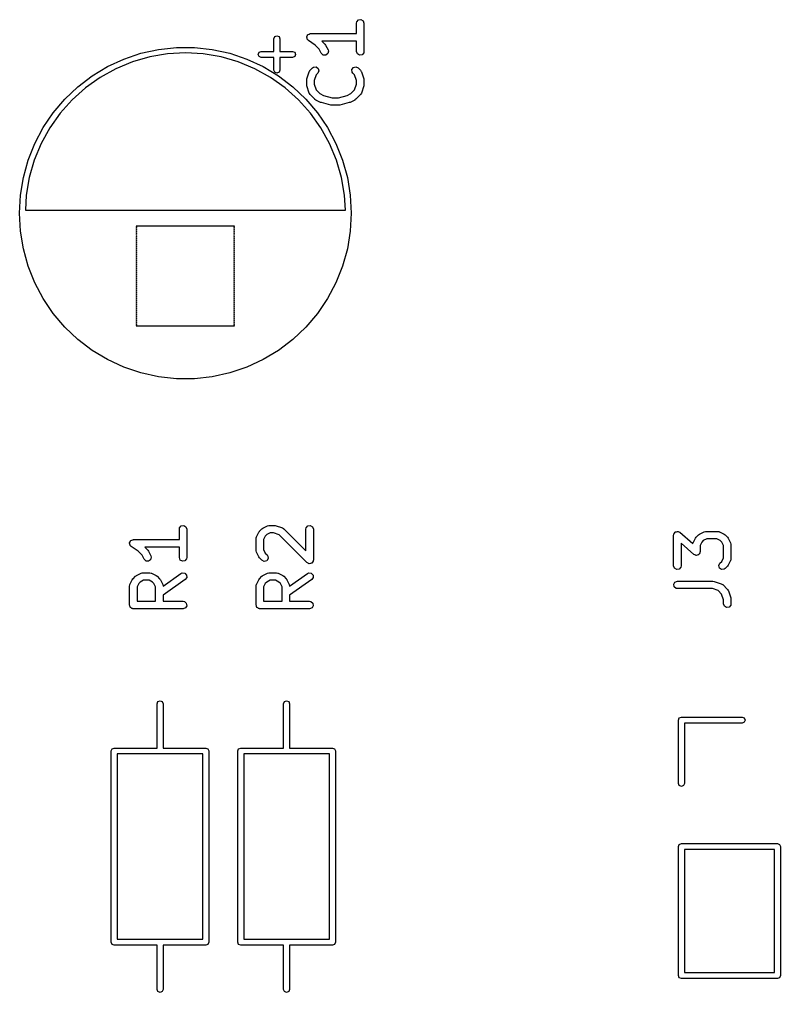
# Model space of a CAD drawing. Extents: x 1.21 to 2.79, y -2.79 to -1.21.
# Drawn here: x 2.189 to 2.79, y -2.115 to -1.346 of the extents above; entities that cross this region are included whole.
import ezdxf

# ---------------------------------------------------------------- set-up
doc = ezdxf.new("R2010")
doc.units = 0
doc.header["$MEASUREMENT"] = 0
doc.layers.add('BLACK', color=7, linetype='CONTINUOUS')

msp = doc.modelspace()

# ---------------------------------------------------------------- linework, layer by layer
at = {"layer": 'BLACK', "linetype": 'CONTINUOUS'}
for p, q in [((2.45526, -1.34907), (2.45544, -1.34806)), ((2.45526, -1.35736), (2.45526, -1.34907)), ((2.45544, -1.34806), (2.45674, -1.34651)), ((2.45674, -1.34651), (2.45873, -1.34616)), ((2.45873, -1.34616), (2.46048, -1.34717)), ((2.46048, -1.34717), (2.46117, -1.34907)), ((2.46117, -1.34907), (2.46117, -1.37156)), ((2.39004, -1.36141), (2.39073, -1.35974)), ((2.39004, -1.37145), (2.39004, -1.36141)), ((2.39073, -1.35974), (2.3924, -1.35905)), ((2.3924, -1.35905), (2.39407, -1.35974)), ((2.39407, -1.35974), (2.39476, -1.36141)), ((2.39476, -1.36141), (2.39476, -1.37145)), ((2.4159, -1.36012), (2.41596, -1.35997)), ((2.41614, -1.36095), (2.4159, -1.36012)), ((2.41594, -1.3598), (2.41636, -1.35906)), ((2.41596, -1.35997), (2.41594, -1.3598)), ((2.41629, -1.36179), (2.41614, -1.36095)), ((2.41636, -1.35906), (2.41671, -1.35828)), ((2.41671, -1.35828), (2.41686, -1.3582)), ((2.41686, -1.3582), (2.41695, -1.35805)), ((2.41695, -1.35805), (2.41775, -1.35776)), ((2.41775, -1.35776), (2.41852, -1.35738)), ((2.41852, -1.35738), (2.41868, -1.35742)), ((2.41868, -1.35742), (2.41884, -1.35736)), ((2.41884, -1.35736), (2.45526, -1.35736)), ((2.29879, -1.36984), (2.3129, -1.3683)), ((2.3129, -1.3683), (2.3271, -1.3683)), ((2.3271, -1.3683), (2.34121, -1.36984)), ((2.41642, -1.3619), (2.41629, -1.36179)), ((2.41646, -1.36206), (2.41642, -1.3619)), ((2.41721, -1.36277), (2.41646, -1.36206)), ((2.42259, -1.36636), (2.41721, -1.36277)), ((2.42579, -1.36956), (2.42259, -1.36636)), ((2.45526, -1.36327), (2.42785, -1.36327)), ((2.42785, -1.36327), (2.43031, -1.36573)), ((2.43031, -1.36573), (2.43081, -1.36645)), ((2.43081, -1.36645), (2.43086, -1.36649)), ((2.43086, -1.36649), (2.43273, -1.37024)), ((2.45526, -1.37156), (2.45526, -1.36327)), ((2.27147, -1.37742), (2.28493, -1.37289)), ((2.29183, -1.37581), (2.27819, -1.37974)), ((2.28493, -1.37289), (2.29879, -1.36984)), ((2.30583, -1.37343), (2.29183, -1.37581)), ((2.32, -1.37264), (2.30583, -1.37343)), ((2.33417, -1.37343), (2.32, -1.37264)), ((2.34817, -1.37581), (2.33417, -1.37343)), ((2.34121, -1.36984), (2.35507, -1.37289)), ((2.36181, -1.37974), (2.34817, -1.37581)), ((2.35507, -1.37289), (2.36853, -1.37742)), ((2.37764, -1.37381), (2.37833, -1.37214)), ((2.37833, -1.37548), (2.37764, -1.37381)), ((2.37833, -1.37214), (2.38, -1.37145)), ((2.38, -1.37617), (2.37833, -1.37548)), ((2.38, -1.37145), (2.39004, -1.37145)), ((2.39004, -1.37617), (2.38, -1.37617)), ((2.39004, -1.38621), (2.39004, -1.37617)), ((2.39476, -1.37145), (2.4048, -1.37145)), ((2.4048, -1.37617), (2.39476, -1.37617)), ((2.39476, -1.37617), (2.39476, -1.38621)), ((2.4048, -1.37145), (2.40647, -1.37214)), ((2.40647, -1.37548), (2.4048, -1.37617)), ((2.40647, -1.37214), (2.40717, -1.37381)), ((2.40717, -1.37381), (2.40647, -1.37548)), ((2.42745, -1.37288), (2.42579, -1.36956)), ((2.42892, -1.37427), (2.42745, -1.37288)), ((2.43093, -1.37439), (2.42892, -1.37427)), ((2.43256, -1.37319), (2.43093, -1.37439)), ((2.43303, -1.37123), (2.43256, -1.37319)), ((2.43273, -1.37024), (2.43303, -1.37123)), ((2.45595, -1.37346), (2.45526, -1.37156)), ((2.4577, -1.37447), (2.45595, -1.37346)), ((2.45969, -1.37412), (2.4577, -1.37447)), ((2.46099, -1.37257), (2.45969, -1.37412)), ((2.46117, -1.37156), (2.46099, -1.37257)), ((2.24643, -1.3907), (2.25859, -1.38338)), ((2.25859, -1.38338), (2.27147, -1.37742)), ((2.27819, -1.37974), (2.26508, -1.38517)), ((2.37492, -1.38517), (2.36181, -1.37974)), ((2.36853, -1.37742), (2.38141, -1.38338)), ((2.38141, -1.38338), (2.39357, -1.3907)), ((2.41863, -1.38635), (2.4205, -1.38447)), ((2.4205, -1.38447), (2.42134, -1.38389)), ((2.42134, -1.38389), (2.42336, -1.38371)), ((2.42336, -1.38371), (2.42501, -1.38487)), ((2.45161, -1.3858), (2.45277, -1.38414)), ((2.45277, -1.38414), (2.45472, -1.38362)), ((2.45472, -1.38362), (2.45655, -1.38447)), ((2.45655, -1.38447), (2.45843, -1.38635)), ((2.23513, -1.39929), (2.24643, -1.3907)), ((2.25266, -1.39204), (2.24108, -1.40025)), ((2.26508, -1.38517), (2.25266, -1.39204)), ((2.38734, -1.39204), (2.37492, -1.38517)), ((2.39892, -1.40025), (2.38734, -1.39204)), ((2.39073, -1.38788), (2.39004, -1.38621)), ((2.3924, -1.38857), (2.39073, -1.38788)), ((2.39407, -1.38788), (2.3924, -1.38857)), ((2.39357, -1.3907), (2.40487, -1.39929)), ((2.39476, -1.38621), (2.39407, -1.38788)), ((2.41604, -1.39313), (2.41792, -1.3875)), ((2.41792, -1.3875), (2.41841, -1.3866)), ((2.41841, -1.3866), (2.41856, -1.38651)), ((2.41856, -1.38651), (2.41863, -1.38635)), ((2.4233, -1.39003), (2.4218, -1.39454)), ((2.42468, -1.38865), (2.4233, -1.39003)), ((2.42553, -1.38682), (2.42468, -1.38865)), ((2.42501, -1.38487), (2.42553, -1.38682)), ((2.45179, -1.38781), (2.45161, -1.3858)), ((2.45238, -1.38865), (2.45179, -1.38781)), ((2.45376, -1.39003), (2.45238, -1.38865)), ((2.45526, -1.39454), (2.45376, -1.39003)), ((2.45843, -1.38635), (2.45901, -1.38719)), ((2.45901, -1.38719), (2.45903, -1.38736)), ((2.45903, -1.38736), (2.45914, -1.3875)), ((2.45914, -1.3875), (2.46101, -1.39313)), ((2.22482, -1.40905), (2.23513, -1.39929)), ((2.40487, -1.39929), (2.41518, -1.40905)), ((2.41589, -1.39406), (2.41604, -1.39319)), ((2.41589, -1.39781), (2.41589, -1.39406)), ((2.41591, -1.39787), (2.41589, -1.39781)), ((2.41604, -1.39874), (2.41591, -1.39787)), ((2.41604, -1.39319), (2.41604, -1.39313)), ((2.41792, -1.40437), (2.41604, -1.39874)), ((2.4218, -1.39454), (2.4218, -1.39733)), ((2.4218, -1.39733), (2.4233, -1.40184)), ((2.45376, -1.40184), (2.45526, -1.39733)), ((2.45526, -1.39733), (2.45526, -1.39454)), ((2.46101, -1.39874), (2.45914, -1.40437)), ((2.46101, -1.39313), (2.46114, -1.394)), ((2.46117, -1.39781), (2.46101, -1.39868)), ((2.46101, -1.39868), (2.46101, -1.39874)), ((2.46114, -1.394), (2.46117, -1.39406)), ((2.46117, -1.39406), (2.46117, -1.39781)), ((2.24108, -1.40025), (2.2305, -1.40971)), ((2.4095, -1.40971), (2.39892, -1.40025)), ((2.41803, -1.40451), (2.41792, -1.40437)), ((2.41804, -1.40468), (2.41803, -1.40451)), ((2.41863, -1.40552), (2.41804, -1.40468)), ((2.42238, -1.40927), (2.41863, -1.40552)), ((2.4233, -1.40184), (2.42622, -1.40476)), ((2.42622, -1.40476), (2.42925, -1.40627)), ((2.42925, -1.40627), (2.43608, -1.40798)), ((2.44098, -1.40798), (2.44781, -1.40627)), ((2.44781, -1.40627), (2.45084, -1.40476)), ((2.45084, -1.40476), (2.45376, -1.40184)), ((2.45843, -1.40552), (2.45468, -1.40927)), ((2.4585, -1.40536), (2.45843, -1.40552)), ((2.45865, -1.40527), (2.4585, -1.40536)), ((2.45914, -1.40437), (2.45865, -1.40527)), ((2.21563, -1.41987), (2.22482, -1.40905)), ((2.2305, -1.40971), (2.22104, -1.42029)), ((2.41896, -1.42029), (2.4095, -1.40971)), ((2.41518, -1.40905), (2.42437, -1.41987)), ((2.42244, -1.4093), (2.42238, -1.40927)), ((2.42315, -1.40983), (2.42244, -1.4093)), ((2.4269, -1.4117), (2.42315, -1.40983)), ((2.42704, -1.41172), (2.4269, -1.4117)), ((2.4275, -1.41192), (2.42704, -1.41172)), ((2.435, -1.4138), (2.4275, -1.41192)), ((2.43514, -1.41378), (2.435, -1.4138)), ((2.43572, -1.41389), (2.43514, -1.41378)), ((2.44134, -1.41389), (2.43572, -1.41389)), ((2.43608, -1.40798), (2.44098, -1.40798)), ((2.44147, -1.41384), (2.44134, -1.41389)), ((2.44206, -1.4138), (2.44147, -1.41384)), ((2.44956, -1.41192), (2.44206, -1.4138)), ((2.44967, -1.41185), (2.44956, -1.41192)), ((2.45016, -1.4117), (2.44967, -1.41185)), ((2.45391, -1.40983), (2.45016, -1.4117)), ((2.45395, -1.40978), (2.45391, -1.40983)), ((2.45468, -1.40927), (2.45395, -1.40978)), ((2.20766, -1.43162), (2.21563, -1.41987)), ((2.22104, -1.42029), (2.21282, -1.43187)), ((2.42718, -1.43187), (2.41896, -1.42029)), ((2.42437, -1.41987), (2.43234, -1.43162)), ((2.20101, -1.44416), (2.20766, -1.43162)), ((2.21282, -1.43187), (2.20596, -1.44429)), ((2.43404, -1.44429), (2.42718, -1.43187)), ((2.43234, -1.43162), (2.43899, -1.44416)), ((2.19576, -1.45735), (2.20101, -1.44416)), ((2.20596, -1.44429), (2.20053, -1.45741)), ((2.43947, -1.45741), (2.43404, -1.44429)), ((2.43899, -1.44416), (2.44424, -1.45735)), ((2.19196, -1.47103), (2.19576, -1.45735)), ((2.20053, -1.45741), (2.1966, -1.47105)), ((2.4434, -1.47105), (2.43947, -1.45741)), ((2.44424, -1.45735), (2.44804, -1.47103)), ((2.18967, -1.48504), (2.19196, -1.47103)), ((2.1966, -1.47105), (2.19422, -1.48504)), ((2.44578, -1.48504), (2.4434, -1.47105)), ((2.44804, -1.47103), (2.45033, -1.48504)), ((2.1889, -1.49921), (2.18967, -1.48504)), ((2.19422, -1.48504), (2.19356, -1.49685)), ((2.44644, -1.49685), (2.44578, -1.48504)), ((2.45033, -1.48504), (2.4511, -1.49921)), ((2.18967, -1.51339), (2.1889, -1.49921)), ((2.19356, -1.49685), (2.44644, -1.49685)), ((2.4511, -1.49921), (2.45033, -1.51339)), ((2.19196, -1.5274), (2.18967, -1.51339)), ((2.28109, -1.50945), (2.28142, -1.51024)), ((2.35891, -1.50945), (2.28109, -1.50945)), ((2.28142, -1.51024), (2.28109, -1.51102)), ((2.28109, -1.51102), (2.28142, -1.51181)), ((2.28142, -1.51181), (2.28109, -1.5126)), ((2.28109, -1.5126), (2.28142, -1.51339)), ((2.28142, -1.51339), (2.28109, -1.51417)), ((2.28109, -1.51417), (2.28142, -1.51496)), ((2.28142, -1.51496), (2.28109, -1.51575)), ((2.35858, -1.51024), (2.35891, -1.50945)), ((2.35891, -1.51102), (2.35858, -1.51024)), ((2.35858, -1.51181), (2.35891, -1.51102)), ((2.35891, -1.5126), (2.35858, -1.51181)), ((2.35858, -1.51339), (2.35891, -1.5126)), ((2.35891, -1.51417), (2.35858, -1.51339)), ((2.35858, -1.51496), (2.35891, -1.51417)), ((2.35891, -1.51575), (2.35858, -1.51496)), ((2.45033, -1.51339), (2.44804, -1.5274)), ((2.28109, -1.51575), (2.28142, -1.51654)), ((2.28142, -1.51654), (2.28109, -1.51732)), ((2.28109, -1.51732), (2.28142, -1.51811)), ((2.28142, -1.51811), (2.28109, -1.5189)), ((2.28109, -1.5189), (2.28142, -1.51969)), ((2.28142, -1.51969), (2.28109, -1.52047)), ((2.28109, -1.52047), (2.28142, -1.52126)), ((2.28142, -1.52126), (2.28109, -1.52205)), ((2.28109, -1.52205), (2.28142, -1.52283)), ((2.28142, -1.52283), (2.28109, -1.52362)), ((2.35858, -1.51654), (2.35891, -1.51575)), ((2.35891, -1.51732), (2.35858, -1.51654)), ((2.35858, -1.51811), (2.35891, -1.51732)), ((2.35891, -1.5189), (2.35858, -1.51811)), ((2.35858, -1.51969), (2.35891, -1.5189)), ((2.35891, -1.52047), (2.35858, -1.51969)), ((2.35858, -1.52126), (2.35891, -1.52047)), ((2.35891, -1.52205), (2.35858, -1.52126)), ((2.35858, -1.52283), (2.35891, -1.52205)), ((2.35891, -1.52362), (2.35858, -1.52283)), ((2.19576, -1.54107), (2.19196, -1.5274)), ((2.28142, -1.52598), (2.28108, -1.52679)), ((2.28108, -1.52679), (2.28142, -1.5276)), ((2.28109, -1.52362), (2.28142, -1.52441)), ((2.28142, -1.52441), (2.28109, -1.5252)), ((2.28109, -1.5252), (2.28142, -1.52598)), ((2.28142, -1.5276), (2.28109, -1.52839)), ((2.28109, -1.52839), (2.28142, -1.52917)), ((2.28142, -1.52917), (2.28109, -1.52996)), ((2.28109, -1.52996), (2.28142, -1.53075)), ((2.35858, -1.52441), (2.35891, -1.52362)), ((2.35891, -1.5252), (2.35858, -1.52441)), ((2.35858, -1.52598), (2.35891, -1.5252)), ((2.35892, -1.52679), (2.35858, -1.52598)), ((2.35858, -1.5276), (2.35892, -1.52679)), ((2.35891, -1.52839), (2.35858, -1.5276)), ((2.35858, -1.52917), (2.35891, -1.52839)), ((2.35891, -1.52996), (2.35858, -1.52917)), ((2.35858, -1.53075), (2.35891, -1.52996)), ((2.44804, -1.5274), (2.44424, -1.54107)), ((2.28142, -1.53075), (2.28109, -1.53154)), ((2.28109, -1.53154), (2.28142, -1.53232)), ((2.28142, -1.53232), (2.28109, -1.53311)), ((2.28109, -1.53311), (2.28142, -1.5339)), ((2.28142, -1.5339), (2.28109, -1.53469)), ((2.28109, -1.53469), (2.28142, -1.53547)), ((2.28142, -1.53547), (2.28109, -1.53626)), ((2.28109, -1.53626), (2.28142, -1.53705)), ((2.28142, -1.53705), (2.28109, -1.53783)), ((2.28109, -1.53783), (2.28142, -1.53862)), ((2.35891, -1.53154), (2.35858, -1.53075)), ((2.35858, -1.53232), (2.35891, -1.53154)), ((2.35891, -1.53311), (2.35858, -1.53232)), ((2.35858, -1.5339), (2.35891, -1.53311)), ((2.35891, -1.53469), (2.35858, -1.5339)), ((2.35858, -1.53547), (2.35891, -1.53469)), ((2.35891, -1.53626), (2.35858, -1.53547)), ((2.35858, -1.53705), (2.35891, -1.53626)), ((2.35891, -1.53783), (2.35858, -1.53705)), ((2.35858, -1.53862), (2.35891, -1.53783)), ((2.20101, -1.55426), (2.19576, -1.54107)), ((2.28142, -1.53862), (2.28109, -1.53941)), ((2.28109, -1.53941), (2.28142, -1.5402)), ((2.28142, -1.5402), (2.28109, -1.54098)), ((2.28109, -1.54098), (2.28142, -1.54177)), ((2.28142, -1.54177), (2.28109, -1.54256)), ((2.28109, -1.54256), (2.28142, -1.54335)), ((2.28142, -1.54335), (2.28109, -1.54413)), ((2.28109, -1.54413), (2.28142, -1.54492)), ((2.28142, -1.54492), (2.28109, -1.54571)), ((2.28109, -1.54571), (2.28142, -1.5465)), ((2.35891, -1.53941), (2.35858, -1.53862)), ((2.35858, -1.5402), (2.35891, -1.53941)), ((2.35891, -1.54098), (2.35858, -1.5402)), ((2.35858, -1.54177), (2.35891, -1.54098)), ((2.35891, -1.54256), (2.35858, -1.54177)), ((2.35858, -1.54335), (2.35891, -1.54256)), ((2.35891, -1.54413), (2.35858, -1.54335)), ((2.35858, -1.54492), (2.35891, -1.54413)), ((2.35891, -1.54571), (2.35858, -1.54492)), ((2.35858, -1.5465), (2.35891, -1.54571)), ((2.44424, -1.54107), (2.43899, -1.55426)), ((2.28142, -1.5465), (2.28109, -1.54728)), ((2.28109, -1.54728), (2.28142, -1.54807)), ((2.28142, -1.54807), (2.28109, -1.54886)), ((2.28109, -1.54886), (2.28142, -1.54965)), ((2.28142, -1.54965), (2.28109, -1.55043)), ((2.28109, -1.55043), (2.28142, -1.55122)), ((2.28142, -1.55122), (2.28109, -1.55201)), ((2.28109, -1.55201), (2.28142, -1.5528)), ((2.28142, -1.5528), (2.28109, -1.55358)), ((2.28109, -1.55358), (2.28142, -1.55437)), ((2.35891, -1.54728), (2.35858, -1.5465)), ((2.35858, -1.54807), (2.35891, -1.54728)), ((2.35891, -1.54886), (2.35858, -1.54807)), ((2.35858, -1.54965), (2.35891, -1.54886)), ((2.35891, -1.55043), (2.35858, -1.54965)), ((2.35858, -1.55122), (2.35891, -1.55043)), ((2.35891, -1.55201), (2.35858, -1.55122)), ((2.35858, -1.5528), (2.35891, -1.55201)), ((2.35891, -1.55358), (2.35858, -1.5528)), ((2.35858, -1.55437), (2.35891, -1.55358)), ((2.20766, -1.5668), (2.20101, -1.55426)), ((2.28142, -1.55437), (2.28109, -1.55516)), ((2.28109, -1.55516), (2.28142, -1.55594)), ((2.28142, -1.55594), (2.28109, -1.55673)), ((2.28109, -1.55673), (2.28142, -1.55752)), ((2.28142, -1.55752), (2.28109, -1.55831)), ((2.28109, -1.55831), (2.28142, -1.55909)), ((2.28142, -1.55909), (2.28109, -1.55988)), ((2.28109, -1.55988), (2.28142, -1.56067)), ((2.28142, -1.56067), (2.28109, -1.56146)), ((2.35891, -1.55516), (2.35858, -1.55437)), ((2.35858, -1.55594), (2.35891, -1.55516)), ((2.35891, -1.55673), (2.35858, -1.55594)), ((2.35858, -1.55752), (2.35891, -1.55673)), ((2.35891, -1.55831), (2.35858, -1.55752)), ((2.35858, -1.55909), (2.35891, -1.55831)), ((2.35891, -1.55988), (2.35858, -1.55909)), ((2.35858, -1.56067), (2.35891, -1.55988)), ((2.35891, -1.56146), (2.35858, -1.56067)), ((2.43899, -1.55426), (2.43234, -1.5668)), ((2.21563, -1.57855), (2.20766, -1.5668)), ((2.28109, -1.56146), (2.28142, -1.56224)), ((2.28142, -1.56224), (2.28109, -1.56303)), ((2.28109, -1.56303), (2.28142, -1.56382)), ((2.28142, -1.56382), (2.28109, -1.56461)), ((2.28109, -1.56461), (2.28142, -1.56539)), ((2.28142, -1.56539), (2.28109, -1.56618)), ((2.28109, -1.56618), (2.28142, -1.56697)), ((2.28142, -1.56697), (2.28109, -1.56776)), ((2.28109, -1.56776), (2.28142, -1.56854)), ((2.28142, -1.56854), (2.28109, -1.56933)), ((2.35858, -1.56224), (2.35891, -1.56146)), ((2.35891, -1.56303), (2.35858, -1.56224)), ((2.35858, -1.56382), (2.35891, -1.56303)), ((2.35891, -1.56461), (2.35858, -1.56382)), ((2.35858, -1.56539), (2.35891, -1.56461)), ((2.35891, -1.56618), (2.35858, -1.56539)), ((2.35858, -1.56697), (2.35891, -1.56618)), ((2.35891, -1.56776), (2.35858, -1.56697)), ((2.35858, -1.56854), (2.35891, -1.56776)), ((2.35891, -1.56933), (2.35858, -1.56854)), ((2.43234, -1.5668), (2.42437, -1.57855)), ((2.28109, -1.56933), (2.28142, -1.57012)), ((2.28142, -1.57012), (2.28109, -1.57091)), ((2.28109, -1.57091), (2.28142, -1.57169)), ((2.28142, -1.57169), (2.28109, -1.57248)), ((2.28109, -1.57248), (2.28142, -1.57327)), ((2.28142, -1.57327), (2.28109, -1.57406)), ((2.28109, -1.57406), (2.28142, -1.57484)), ((2.28142, -1.57484), (2.28109, -1.57563)), ((2.28109, -1.57563), (2.28142, -1.57642)), ((2.28142, -1.57642), (2.28109, -1.5772)), ((2.35858, -1.57012), (2.35891, -1.56933)), ((2.35891, -1.57091), (2.35858, -1.57012)), ((2.35858, -1.57169), (2.35891, -1.57091)), ((2.35891, -1.57248), (2.35858, -1.57169)), ((2.35858, -1.57327), (2.35891, -1.57248)), ((2.35891, -1.57406), (2.35858, -1.57327)), ((2.35858, -1.57484), (2.35891, -1.57406)), ((2.35891, -1.57563), (2.35858, -1.57484)), ((2.35858, -1.57642), (2.35891, -1.57563)), ((2.35891, -1.5772), (2.35858, -1.57642)), ((2.22482, -1.58937), (2.21563, -1.57855)), ((2.28109, -1.5772), (2.28142, -1.57799)), ((2.28142, -1.57799), (2.28109, -1.57878)), ((2.28109, -1.57878), (2.28142, -1.57957)), ((2.28142, -1.57957), (2.28109, -1.58035)), ((2.28109, -1.58035), (2.28142, -1.58114)), ((2.28142, -1.58114), (2.28109, -1.58193)), ((2.28109, -1.58193), (2.28142, -1.58272)), ((2.28142, -1.58272), (2.28109, -1.5835)), ((2.28109, -1.5835), (2.28142, -1.58429)), ((2.28142, -1.58429), (2.28109, -1.58508)), ((2.35858, -1.57799), (2.35891, -1.5772)), ((2.35891, -1.57878), (2.35858, -1.57799)), ((2.35858, -1.57957), (2.35891, -1.57878)), ((2.35891, -1.58035), (2.35858, -1.57957)), ((2.35858, -1.58114), (2.35891, -1.58035)), ((2.35891, -1.58193), (2.35858, -1.58114)), ((2.35858, -1.58272), (2.35891, -1.58193)), ((2.35891, -1.5835), (2.35858, -1.58272)), ((2.35858, -1.58429), (2.35891, -1.5835)), ((2.35891, -1.58508), (2.35858, -1.58429)), ((2.42437, -1.57855), (2.41518, -1.58937)), ((2.23513, -1.59913), (2.22482, -1.58937)), ((2.28109, -1.58508), (2.28142, -1.58587)), ((2.28142, -1.58587), (2.28109, -1.58665)), ((2.28109, -1.58665), (2.28142, -1.58744)), ((2.28142, -1.58744), (2.28109, -1.58823)), ((2.28109, -1.58823), (2.35891, -1.58823)), ((2.35858, -1.58587), (2.35891, -1.58508)), ((2.35891, -1.58665), (2.35858, -1.58587)), ((2.35858, -1.58744), (2.35891, -1.58665)), ((2.35891, -1.58823), (2.35858, -1.58744)), ((2.41518, -1.58937), (2.40487, -1.59913)), ((2.24643, -1.60772), (2.23513, -1.59913)), ((2.40487, -1.59913), (2.39357, -1.60772)), ((2.25859, -1.61504), (2.24643, -1.60772)), ((2.27147, -1.621), (2.25859, -1.61504)), ((2.38141, -1.61504), (2.36853, -1.621)), ((2.39357, -1.60772), (2.38141, -1.61504)), ((2.28493, -1.62554), (2.27147, -1.621)), ((2.36853, -1.621), (2.35507, -1.62554)), ((2.29879, -1.62859), (2.28493, -1.62554)), ((2.3129, -1.63012), (2.29879, -1.62859)), ((2.3271, -1.63012), (2.3129, -1.63012)), ((2.34121, -1.62859), (2.3271, -1.63012)), ((2.35507, -1.62554), (2.34121, -1.62859)), ((2.31526, -1.74907), (2.31544, -1.74806)), ((2.31526, -1.75736), (2.31526, -1.74907)), ((2.31544, -1.74806), (2.31674, -1.74651)), ((2.31674, -1.74651), (2.31873, -1.74616)), ((2.31873, -1.74616), (2.32048, -1.74717)), ((2.32048, -1.74717), (2.32117, -1.74907)), ((2.32117, -1.74907), (2.32117, -1.77156)), ((2.3762, -1.75524), (2.37808, -1.7515)), ((2.37808, -1.7515), (2.3786, -1.75079)), ((2.3786, -1.75079), (2.37863, -1.75073)), ((2.37863, -1.75073), (2.3805, -1.74885)), ((2.3805, -1.74885), (2.38123, -1.74835)), ((2.38123, -1.74835), (2.38127, -1.7483)), ((2.38127, -1.7483), (2.38502, -1.74643)), ((2.38434, -1.75337), (2.38314, -1.75456)), ((2.38704, -1.75202), (2.38434, -1.75337)), ((2.38502, -1.74643), (2.386, -1.74613)), ((2.386, -1.74613), (2.38618, -1.74617)), ((2.38618, -1.74617), (2.38634, -1.74611)), ((2.38634, -1.74611), (2.39009, -1.74611)), ((2.38961, -1.75202), (2.38704, -1.75202)), ((2.39412, -1.75352), (2.38961, -1.75202)), ((2.39009, -1.74611), (2.39096, -1.74627)), ((2.39096, -1.74627), (2.39103, -1.74627)), ((2.39103, -1.74627), (2.39665, -1.74814)), ((2.41613, -1.77553), (2.39412, -1.75352)), ((2.39665, -1.74814), (2.39755, -1.74863)), ((2.39755, -1.74863), (2.39764, -1.74878)), ((2.39764, -1.74878), (2.3978, -1.74885)), ((2.3978, -1.74885), (2.41526, -1.76631)), ((2.41526, -1.74907), (2.41544, -1.74806)), ((2.41526, -1.76631), (2.41526, -1.74907)), ((2.41544, -1.74806), (2.41674, -1.74651)), ((2.41674, -1.74651), (2.41873, -1.74616)), ((2.41873, -1.74616), (2.42048, -1.74717)), ((2.42048, -1.74717), (2.42117, -1.74907)), ((2.42117, -1.74907), (2.42117, -1.77344)), ((2.70589, -1.75375), (2.70596, -1.75332)), ((2.70589, -1.77813), (2.70589, -1.75375)), ((2.70594, -1.75318), (2.70601, -1.75308)), ((2.70596, -1.75332), (2.70594, -1.75318)), ((2.70601, -1.75308), (2.70607, -1.75274)), ((2.70607, -1.75274), (2.70658, -1.75213)), ((2.70658, -1.75213), (2.70699, -1.75145)), ((2.70699, -1.75145), (2.70721, -1.75138)), ((2.70721, -1.75138), (2.70736, -1.7512)), ((2.70736, -1.7512), (2.70815, -1.75106)), ((2.70815, -1.75106), (2.7089, -1.7508)), ((2.7089, -1.7508), (2.70912, -1.75089)), ((2.70912, -1.75089), (2.70935, -1.75085)), ((2.70935, -1.75085), (2.71004, -1.75124)), ((2.71004, -1.75124), (2.71078, -1.75153)), ((2.71078, -1.75153), (2.72102, -1.76049)), ((2.72363, -1.75541), (2.7255, -1.75354)), ((2.7255, -1.75354), (2.72622, -1.75303)), ((2.72622, -1.75303), (2.72627, -1.75299)), ((2.72627, -1.75299), (2.73002, -1.75111)), ((2.73002, -1.75111), (2.731, -1.75082)), ((2.731, -1.75082), (2.73117, -1.75086)), ((2.73117, -1.75086), (2.73134, -1.7508)), ((2.73134, -1.7508), (2.74071, -1.7508)), ((2.74071, -1.7508), (2.74172, -1.75098)), ((2.74172, -1.75098), (2.74186, -1.75109)), ((2.74186, -1.75109), (2.74203, -1.75111)), ((2.74203, -1.75111), (2.74578, -1.75299)), ((2.74578, -1.75299), (2.74649, -1.75351)), ((2.74649, -1.75351), (2.74655, -1.75354)), ((2.74655, -1.75354), (2.74842, -1.75541)), ((2.2759, -1.76012), (2.27596, -1.75997)), ((2.27614, -1.76095), (2.2759, -1.76012)), ((2.27594, -1.7598), (2.27636, -1.75906)), ((2.27596, -1.75997), (2.27594, -1.7598)), ((2.27629, -1.76179), (2.27614, -1.76095)), ((2.27636, -1.75906), (2.27671, -1.75828)), ((2.27671, -1.75828), (2.27686, -1.7582)), ((2.27686, -1.7582), (2.27695, -1.75805)), ((2.27695, -1.75805), (2.27775, -1.75776)), ((2.27775, -1.75776), (2.27852, -1.75738)), ((2.27852, -1.75738), (2.27868, -1.75742)), ((2.27868, -1.75742), (2.27884, -1.75736)), ((2.27884, -1.75736), (2.31526, -1.75736)), ((2.37589, -1.75657), (2.37607, -1.75556)), ((2.37589, -1.76594), (2.37589, -1.75657)), ((2.37607, -1.75556), (2.37618, -1.75542)), ((2.37618, -1.75542), (2.3762, -1.75524)), ((2.38314, -1.75456), (2.3818, -1.75726)), ((2.3818, -1.75726), (2.3818, -1.76524)), ((2.72189, -1.7691), (2.71179, -1.76026)), ((2.71179, -1.76026), (2.71179, -1.77813)), ((2.72102, -1.76049), (2.72106, -1.76024)), ((2.72106, -1.76024), (2.72118, -1.76011)), ((2.72118, -1.76011), (2.7212, -1.75993)), ((2.7212, -1.75993), (2.72307, -1.75618)), ((2.72307, -1.75618), (2.7236, -1.75547)), ((2.7236, -1.75547), (2.72363, -1.75541)), ((2.72814, -1.75925), (2.72679, -1.76195)), ((2.72934, -1.75805), (2.72814, -1.75925)), ((2.73203, -1.75671), (2.72934, -1.75805)), ((2.74001, -1.75671), (2.73203, -1.75671)), ((2.74271, -1.75805), (2.74001, -1.75671)), ((2.74391, -1.75925), (2.74271, -1.75805)), ((2.74526, -1.76195), (2.74391, -1.75925)), ((2.74842, -1.75541), (2.74893, -1.75614)), ((2.74893, -1.75614), (2.74898, -1.75618)), ((2.74898, -1.75618), (2.75085, -1.75993)), ((2.75085, -1.75993), (2.75114, -1.76091)), ((2.75114, -1.76091), (2.7511, -1.76109)), ((2.7511, -1.76109), (2.75116, -1.76125)), ((2.75116, -1.76125), (2.75116, -1.7725)), ((2.27642, -1.7619), (2.27629, -1.76179)), ((2.27646, -1.76206), (2.27642, -1.7619)), ((2.27721, -1.76277), (2.27646, -1.76206)), ((2.28259, -1.76636), (2.27721, -1.76277)), ((2.28579, -1.76956), (2.28259, -1.76636)), ((2.31526, -1.76327), (2.28785, -1.76327)), ((2.28785, -1.76327), (2.29031, -1.76573)), ((2.29031, -1.76573), (2.29081, -1.76645)), ((2.29081, -1.76645), (2.29086, -1.76649)), ((2.29086, -1.76649), (2.29273, -1.77024)), ((2.31526, -1.77156), (2.31526, -1.76327)), ((2.37595, -1.76611), (2.37589, -1.76594)), ((2.37591, -1.76628), (2.37595, -1.76611)), ((2.3762, -1.76726), (2.37591, -1.76628)), ((2.37808, -1.77101), (2.3762, -1.76726)), ((2.3818, -1.76524), (2.38314, -1.76794)), ((2.38314, -1.76794), (2.38468, -1.76948)), ((2.72264, -1.76939), (2.72189, -1.7691)), ((2.7261, -1.7685), (2.72569, -1.76918)), ((2.72661, -1.76789), (2.7261, -1.7685)), ((2.72667, -1.76755), (2.72661, -1.76789)), ((2.72673, -1.76745), (2.72667, -1.76755)), ((2.72679, -1.76688), (2.72671, -1.76731)), ((2.72671, -1.76731), (2.72673, -1.76745)), ((2.72679, -1.76195), (2.72679, -1.76688)), ((2.74526, -1.7718), (2.74526, -1.76195)), ((2.28745, -1.77288), (2.28579, -1.76956)), ((2.28892, -1.77427), (2.28745, -1.77288)), ((2.29093, -1.77439), (2.28892, -1.77427)), ((2.29256, -1.77319), (2.29093, -1.77439)), ((2.29303, -1.77123), (2.29256, -1.77319)), ((2.29273, -1.77024), (2.29303, -1.77123)), ((2.31595, -1.77346), (2.31526, -1.77156)), ((2.3177, -1.77447), (2.31595, -1.77346)), ((2.31969, -1.77412), (2.3177, -1.77447)), ((2.32099, -1.77257), (2.31969, -1.77412)), ((2.32117, -1.77156), (2.32099, -1.77257)), ((2.37812, -1.77105), (2.37808, -1.77101)), ((2.37863, -1.77178), (2.37812, -1.77105)), ((2.3805, -1.77365), (2.37863, -1.77178)), ((2.38234, -1.7745), (2.3805, -1.77365)), ((2.38429, -1.77398), (2.38234, -1.7745)), ((2.38544, -1.77233), (2.38429, -1.77398)), ((2.38468, -1.76948), (2.38527, -1.77032)), ((2.38527, -1.77032), (2.38544, -1.77233)), ((2.41693, -1.7759), (2.41613, -1.77553)), ((2.4177, -1.77635), (2.41693, -1.7759)), ((2.41783, -1.77632), (2.4177, -1.77635)), ((2.41796, -1.77638), (2.41783, -1.77632)), ((2.41881, -1.77615), (2.41796, -1.77638)), ((2.41969, -1.776), (2.41881, -1.77615)), ((2.41978, -1.77589), (2.41969, -1.776)), ((2.41991, -1.77586), (2.41978, -1.77589)), ((2.42042, -1.77513), (2.41991, -1.77586)), ((2.42099, -1.77445), (2.42042, -1.77513)), ((2.42102, -1.77427), (2.42099, -1.77445)), ((2.42107, -1.7742), (2.42102, -1.77427)), ((2.42117, -1.77344), (2.42105, -1.77407)), ((2.42105, -1.77407), (2.42107, -1.7742)), ((2.72333, -1.76978), (2.72264, -1.76939)), ((2.72356, -1.76974), (2.72333, -1.76978)), ((2.72378, -1.76983), (2.72356, -1.76974)), ((2.72453, -1.76957), (2.72378, -1.76983)), ((2.72531, -1.76943), (2.72453, -1.76957)), ((2.72547, -1.76925), (2.72531, -1.76943)), ((2.72569, -1.76918), (2.72547, -1.76925)), ((2.74152, -1.77787), (2.74237, -1.77604)), ((2.74237, -1.77604), (2.74391, -1.7745)), ((2.74391, -1.7745), (2.74526, -1.7718)), ((2.75085, -1.77382), (2.74898, -1.77757)), ((2.75087, -1.77365), (2.75085, -1.77382)), ((2.75098, -1.77351), (2.75087, -1.77365)), ((2.75116, -1.7725), (2.75098, -1.77351)), ((2.28127, -1.7858), (2.28502, -1.78392)), ((2.28502, -1.78392), (2.286, -1.78363)), ((2.286, -1.78363), (2.28618, -1.78367)), ((2.28618, -1.78367), (2.28634, -1.78361)), ((2.28634, -1.78361), (2.29197, -1.78361)), ((2.29197, -1.78361), (2.29298, -1.78379)), ((2.29298, -1.78379), (2.29311, -1.7839)), ((2.29311, -1.7839), (2.29329, -1.78392)), ((2.29329, -1.78392), (2.29704, -1.7858)), ((2.3024, -1.79402), (2.31652, -1.78414)), ((2.31652, -1.78414), (2.31745, -1.78371)), ((2.31745, -1.78371), (2.31946, -1.78389)), ((2.31946, -1.78389), (2.32089, -1.78531)), ((2.38127, -1.7858), (2.38502, -1.78392)), ((2.38502, -1.78392), (2.386, -1.78363)), ((2.386, -1.78363), (2.38618, -1.78367)), ((2.38618, -1.78367), (2.38634, -1.78361)), ((2.38634, -1.78361), (2.39197, -1.78361)), ((2.39197, -1.78361), (2.39298, -1.78379)), ((2.39298, -1.78379), (2.39311, -1.7839)), ((2.39311, -1.7839), (2.39329, -1.78392)), ((2.39329, -1.78392), (2.39704, -1.7858)), ((2.4024, -1.79402), (2.41652, -1.78414)), ((2.41652, -1.78414), (2.41745, -1.78371)), ((2.41745, -1.78371), (2.41946, -1.78389)), ((2.41946, -1.78389), (2.42089, -1.78531)), ((2.70658, -1.78002), (2.70589, -1.77813)), ((2.70833, -1.78103), (2.70658, -1.78002)), ((2.71032, -1.78068), (2.70833, -1.78103)), ((2.71161, -1.77914), (2.71032, -1.78068)), ((2.71179, -1.77813), (2.71161, -1.77914)), ((2.74204, -1.77982), (2.74152, -1.77787)), ((2.7437, -1.78098), (2.74204, -1.77982)), ((2.74571, -1.7808), (2.7437, -1.78098)), ((2.74655, -1.78021), (2.74571, -1.7808)), ((2.74842, -1.77834), (2.74655, -1.78021)), ((2.74845, -1.77828), (2.74842, -1.77834)), ((2.74898, -1.77757), (2.74845, -1.77828)), ((2.2762, -1.79274), (2.27808, -1.78899)), ((2.27808, -1.78899), (2.2786, -1.78828)), ((2.2786, -1.78828), (2.27863, -1.78822)), ((2.27863, -1.78822), (2.2805, -1.78635)), ((2.2805, -1.78635), (2.28123, -1.78584)), ((2.28123, -1.78584), (2.28127, -1.7858)), ((2.28314, -1.79206), (2.2818, -1.79476)), ((2.28434, -1.79086), (2.28314, -1.79206)), ((2.28704, -1.78951), (2.28434, -1.79086)), ((2.29127, -1.78951), (2.28704, -1.78951)), ((2.29397, -1.79086), (2.29127, -1.78951)), ((2.29516, -1.79206), (2.29397, -1.79086)), ((2.29651, -1.79476), (2.29516, -1.79206)), ((2.29704, -1.7858), (2.29775, -1.78632)), ((2.29775, -1.78632), (2.2978, -1.78635)), ((2.2978, -1.78635), (2.29968, -1.78822)), ((2.29968, -1.78822), (2.30019, -1.78895)), ((2.30019, -1.78895), (2.30023, -1.78899)), ((2.30023, -1.78899), (2.30211, -1.79274)), ((2.31991, -1.78898), (2.30242, -1.80122)), ((2.32107, -1.78733), (2.31991, -1.78898)), ((2.32089, -1.78531), (2.32107, -1.78733)), ((2.3762, -1.79274), (2.37808, -1.78899)), ((2.37808, -1.78899), (2.3786, -1.78828)), ((2.3786, -1.78828), (2.37863, -1.78822)), ((2.37863, -1.78822), (2.3805, -1.78635)), ((2.3805, -1.78635), (2.38123, -1.78584)), ((2.38123, -1.78584), (2.38127, -1.7858)), ((2.38314, -1.79206), (2.3818, -1.79476)), ((2.38434, -1.79086), (2.38314, -1.79206)), ((2.38704, -1.78951), (2.38434, -1.79086)), ((2.39127, -1.78951), (2.38704, -1.78951)), ((2.39397, -1.79086), (2.39127, -1.78951)), ((2.39516, -1.79206), (2.39397, -1.79086)), ((2.39651, -1.79476), (2.39516, -1.79206)), ((2.39704, -1.7858), (2.39775, -1.78632)), ((2.39775, -1.78632), (2.3978, -1.78635)), ((2.3978, -1.78635), (2.39968, -1.78822)), ((2.39968, -1.78822), (2.40019, -1.78895)), ((2.40019, -1.78895), (2.40023, -1.78899)), ((2.40023, -1.78899), (2.40211, -1.79274)), ((2.41991, -1.78898), (2.40242, -1.80122)), ((2.42107, -1.78733), (2.41991, -1.78898)), ((2.42089, -1.78531), (2.42107, -1.78733)), ((2.70593, -1.79261), (2.70694, -1.79086)), ((2.70694, -1.79086), (2.70884, -1.79017)), ((2.70884, -1.79017), (2.73696, -1.79017)), ((2.73696, -1.79017), (2.73783, -1.79032)), ((2.73783, -1.79032), (2.7379, -1.79032)), ((2.7379, -1.79032), (2.74352, -1.7922)), ((2.74352, -1.7922), (2.74442, -1.79269)), ((2.27589, -1.79406), (2.27607, -1.79305)), ((2.27589, -1.80906), (2.27589, -1.79406)), ((2.27607, -1.79305), (2.27618, -1.79292)), ((2.27618, -1.79292), (2.2762, -1.79274)), ((2.2818, -1.79476), (2.2818, -1.80611)), ((2.29651, -1.80611), (2.29651, -1.79476)), ((2.30211, -1.79274), (2.3024, -1.79372)), ((2.3024, -1.79372), (2.30236, -1.79389)), ((2.30236, -1.79389), (2.3024, -1.79402)), ((2.37589, -1.79406), (2.37607, -1.79305)), ((2.37589, -1.80906), (2.37589, -1.79406)), ((2.37607, -1.79305), (2.37618, -1.79292)), ((2.37618, -1.79292), (2.3762, -1.79274)), ((2.3818, -1.79476), (2.3818, -1.80611)), ((2.39651, -1.80611), (2.39651, -1.79476)), ((2.40211, -1.79274), (2.4024, -1.79372)), ((2.4024, -1.79372), (2.40236, -1.79389)), ((2.40236, -1.79389), (2.4024, -1.79402)), ((2.70628, -1.7946), (2.70593, -1.79261)), ((2.70783, -1.7959), (2.70628, -1.7946)), ((2.70884, -1.79608), (2.70783, -1.7959)), ((2.73648, -1.79608), (2.70884, -1.79608)), ((2.74099, -1.79758), (2.73648, -1.79608)), ((2.74375, -1.80034), (2.74099, -1.79758)), ((2.74442, -1.79269), (2.74451, -1.79284)), ((2.74451, -1.79284), (2.74467, -1.79291)), ((2.74467, -1.79291), (2.74842, -1.79666)), ((2.74842, -1.79666), (2.74901, -1.7975)), ((2.74901, -1.7975), (2.74903, -1.79768)), ((2.74903, -1.79768), (2.74914, -1.79781)), ((2.74914, -1.79781), (2.75101, -1.80344)), ((2.2818, -1.80611), (2.29651, -1.80611)), ((2.30242, -1.80122), (2.30242, -1.80611)), ((2.30242, -1.80611), (2.31821, -1.80611)), ((2.31821, -1.80611), (2.31922, -1.80628)), ((2.31922, -1.80628), (2.32077, -1.80758)), ((2.32077, -1.80758), (2.32112, -1.80957)), ((2.3818, -1.80611), (2.39651, -1.80611)), ((2.40242, -1.80122), (2.40242, -1.80611)), ((2.40242, -1.80611), (2.41821, -1.80611)), ((2.41821, -1.80611), (2.41922, -1.80628)), ((2.41922, -1.80628), (2.42077, -1.80758)), ((2.42077, -1.80758), (2.42112, -1.80957)), ((2.74526, -1.80485), (2.74375, -1.80034)), ((2.74526, -1.80812), (2.74526, -1.80485)), ((2.75101, -1.80344), (2.75114, -1.80431)), ((2.75114, -1.80431), (2.75116, -1.80437)), ((2.75116, -1.80437), (2.75116, -1.80812)), ((2.27615, -1.80978), (2.27589, -1.80906)), ((2.27629, -1.81054), (2.27615, -1.80978)), ((2.27649, -1.81071), (2.27629, -1.81054)), ((2.27658, -1.81096), (2.27649, -1.81071)), ((2.27725, -1.81134), (2.27658, -1.81096)), ((2.27783, -1.81183), (2.27725, -1.81134)), ((2.27822, -1.8119), (2.27783, -1.81183)), ((2.27833, -1.81197), (2.27822, -1.8119)), ((2.27846, -1.81194), (2.27833, -1.81197)), ((2.27884, -1.81201), (2.27846, -1.81194)), ((2.31821, -1.81201), (2.27884, -1.81201)), ((2.32011, -1.81132), (2.31821, -1.81201)), ((2.32112, -1.80957), (2.32011, -1.81132)), ((2.37615, -1.80978), (2.37589, -1.80906)), ((2.37629, -1.81054), (2.37615, -1.80978)), ((2.37649, -1.81071), (2.37629, -1.81054)), ((2.37658, -1.81096), (2.37649, -1.81071)), ((2.37725, -1.81134), (2.37658, -1.81096)), ((2.37783, -1.81183), (2.37725, -1.81134)), ((2.37822, -1.8119), (2.37783, -1.81183)), ((2.37833, -1.81197), (2.37822, -1.8119)), ((2.37846, -1.81194), (2.37833, -1.81197)), ((2.37884, -1.81201), (2.37846, -1.81194)), ((2.41821, -1.81201), (2.37884, -1.81201)), ((2.42011, -1.81132), (2.41821, -1.81201)), ((2.42112, -1.80957), (2.42011, -1.81132)), ((2.74595, -1.81002), (2.74526, -1.80812)), ((2.7477, -1.81103), (2.74595, -1.81002)), ((2.74969, -1.81068), (2.7477, -1.81103)), ((2.75098, -1.80913), (2.74969, -1.81068)), ((2.75116, -1.80812), (2.75098, -1.80913)), ((2.29764, -1.88701), (2.29833, -1.88534)), ((2.29764, -1.92205), (2.29764, -1.88701)), ((2.29833, -1.88534), (2.3, -1.88465)), ((2.3, -1.88465), (2.30167, -1.88534)), ((2.30167, -1.88534), (2.30236, -1.88701)), ((2.30236, -1.88701), (2.30236, -1.92205)), ((2.39764, -1.88701), (2.39833, -1.88534)), ((2.39764, -1.92205), (2.39764, -1.88701)), ((2.39833, -1.88534), (2.4, -1.88465)), ((2.4, -1.88465), (2.40167, -1.88534)), ((2.40167, -1.88534), (2.40236, -1.88701)), ((2.40236, -1.88701), (2.40236, -1.92205)), ((2.70964, -1.9), (2.71033, -1.89833)), ((2.71033, -1.89833), (2.712, -1.89764)), ((2.712, -1.89764), (2.76, -1.89764)), ((2.76, -1.89764), (2.76167, -1.89833)), ((2.76167, -1.89833), (2.76236, -1.9)), ((2.70964, -1.95), (2.70964, -1.9)), ((2.76, -1.90236), (2.71436, -1.90236)), ((2.71436, -1.90236), (2.71436, -1.95)), ((2.76167, -1.90167), (2.76, -1.90236)), ((2.76236, -1.9), (2.76167, -1.90167)), ((2.26142, -1.92441), (2.26211, -1.92274)), ((2.26211, -1.92274), (2.26378, -1.92205)), ((2.26378, -1.92205), (2.29764, -1.92205)), ((2.30236, -1.92205), (2.33622, -1.92205)), ((2.33622, -1.92205), (2.33789, -1.92274)), ((2.33789, -1.92274), (2.33858, -1.92441)), ((2.36142, -1.92441), (2.36211, -1.92274)), ((2.36211, -1.92274), (2.36378, -1.92205)), ((2.36378, -1.92205), (2.39764, -1.92205)), ((2.40236, -1.92205), (2.43622, -1.92205)), ((2.43622, -1.92205), (2.43789, -1.92274)), ((2.43789, -1.92274), (2.43858, -1.92441)), ((2.26142, -2.07559), (2.26142, -1.92441)), ((2.3, -1.92677), (2.26614, -1.92677)), ((2.26614, -1.92677), (2.26614, -2.07323)), ((2.33386, -1.92677), (2.3, -1.92677)), ((2.33386, -2.07323), (2.33386, -1.92677)), ((2.33858, -1.92441), (2.33858, -2.07559)), ((2.36142, -2.07559), (2.36142, -1.92441)), ((2.4, -1.92677), (2.36614, -1.92677)), ((2.36614, -1.92677), (2.36614, -2.07323)), ((2.43386, -1.92677), (2.4, -1.92677)), ((2.43386, -2.07323), (2.43386, -1.92677)), ((2.43858, -1.92441), (2.43858, -2.07559)), ((2.71033, -1.95167), (2.70964, -1.95)), ((2.712, -1.95236), (2.71033, -1.95167)), ((2.71367, -1.95167), (2.712, -1.95236)), ((2.71436, -1.95), (2.71367, -1.95167)), ((2.70964, -2), (2.71033, -1.99833)), ((2.71033, -1.99833), (2.712, -1.99764)), ((2.712, -1.99764), (2.788, -1.99764)), ((2.788, -1.99764), (2.78967, -1.99833)), ((2.78967, -1.99833), (2.79036, -2)), ((2.70964, -2.102), (2.70964, -2)), ((2.71436, -2.00236), (2.71436, -2.09964)), ((2.78564, -2.00236), (2.71436, -2.00236)), ((2.78564, -2.09964), (2.78564, -2.00236)), ((2.79036, -2), (2.79036, -2.102)), ((2.26211, -2.07726), (2.26142, -2.07559)), ((2.26614, -2.07323), (2.33386, -2.07323)), ((2.33858, -2.07559), (2.33789, -2.07726)), ((2.36211, -2.07726), (2.36142, -2.07559)), ((2.36614, -2.07323), (2.43386, -2.07323)), ((2.43858, -2.07559), (2.43789, -2.07726)), ((2.26378, -2.07795), (2.26211, -2.07726)), ((2.29764, -2.07795), (2.26378, -2.07795)), ((2.29764, -2.11299), (2.29764, -2.07795)), ((2.33622, -2.07795), (2.30236, -2.07795)), ((2.30236, -2.07795), (2.30236, -2.11299)), ((2.33789, -2.07726), (2.33622, -2.07795)), ((2.36378, -2.07795), (2.36211, -2.07726)), ((2.39764, -2.07795), (2.36378, -2.07795)), ((2.39764, -2.11299), (2.39764, -2.07795)), ((2.43622, -2.07795), (2.40236, -2.07795)), ((2.40236, -2.07795), (2.40236, -2.11299)), ((2.43789, -2.07726), (2.43622, -2.07795)), ((2.71436, -2.09964), (2.78564, -2.09964)), ((2.71033, -2.10367), (2.70964, -2.102)), ((2.70964, -2.102), (2.70964, -2.102)), ((2.712, -2.10436), (2.71033, -2.10367)), ((2.788, -2.10436), (2.712, -2.10436)), ((2.78967, -2.10367), (2.788, -2.10436)), ((2.79036, -2.102), (2.78967, -2.10367)), ((2.29833, -2.11466), (2.29764, -2.11299)), ((2.3, -2.11535), (2.29833, -2.11466)), ((2.30167, -2.11466), (2.3, -2.11535)), ((2.30236, -2.11299), (2.30167, -2.11466)), ((2.39833, -2.11466), (2.39764, -2.11299)), ((2.4, -2.11535), (2.39833, -2.11466)), ((2.40167, -2.11466), (2.4, -2.11535)), ((2.40236, -2.11299), (2.40167, -2.11466))]:
    msp.add_line(p, q, dxfattribs=at)

doc.saveas('drawing.dxf')
